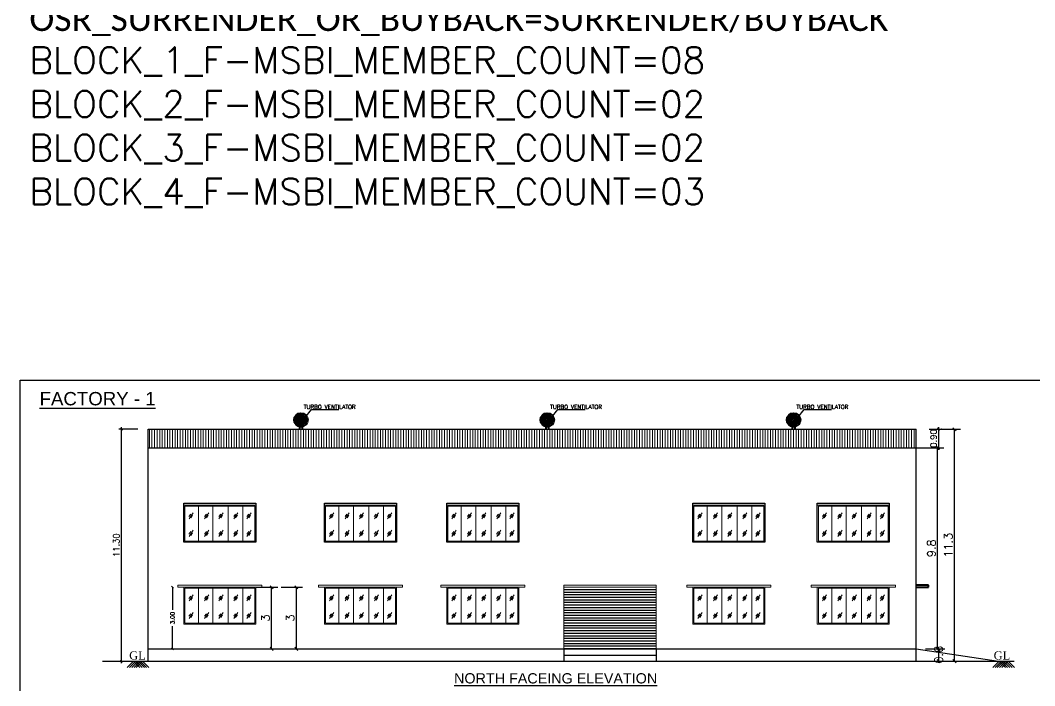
# Model space of a CAD drawing. Header units: metres. Extents: x 45752 to 165956, y -20087 to -17423.
# Drawn here: x 165832.45 to 165881.86, y -17565.27 to -17532.84 of the extents above; entities that cross this region are included whole.
import ezdxf
from ezdxf.enums import TextEntityAlignment as Align

# ---------------------------------------------------------------- set-up
doc = ezdxf.new("R2010")
doc.units = ezdxf.units.M
doc.header["$MEASUREMENT"] = 0
doc.linetypes.add('CENTERX2', pattern=[20.32, 12.7, -2.54, 2.54, -2.54])
doc.layers.get('0').update_dxf_attribs({"linetype": 'CONTINUOUS', "lineweight": 30})
doc.layers.get('Defpoints').update_dxf_attribs({"linetype": 'CONTINUOUS'})
for name, color, linetype, lineweight in [('2.5 Door-Window', 6, 'CONTINUOUS', 9), ('DIM', 8, 'CONTINUOUS', 25), ('HAT', 8, 'CONTINUOUS', 5), ('HATCH', 8, 'CONTINUOUS', 18), ('WALL', 7, 'CONTINUOUS', 40)]:
    doc.layers.add(name, color=color, linetype=linetype, lineweight=lineweight)
for name, color, linetype in [('2CON', 1, 'CONTINUOUS'), ('5.1 TEXT', 7, 'CENTERX2'), ('BLK_1_FLR_0_REGULAR_ROOM_1', 4, 'CONTINUOUS'), ('BLK_1_FLR_0_WC_BATH_HT', 223, 'CONTINUOUS'), ('BLK_1_HT_OF_BLDG', 5, 'CONTINUOUS'), ('BLK_1_PLINTH_HEIGHT', 7, 'CONTINUOUS'), ('EL-DP', 200, 'CONTINUOUS'), ('G Line', 253, 'CONTINUOUS'), ('HACH', 8, 'CONTINUOUS'), ('road', 1, 'CONTINUOUS'), ('STEX', 1, 'CONTINUOUS'), ('Text', 4, 'CONTINUOUS')]:
    doc.layers.add(name, color=color, linetype=linetype)
doc.layers.add('PLAN_INFO', color=1, linetype='CONTINUOUS', plot=False)
doc.styles.add('NOS.', font='times.ttf')
doc.styles.add('ROMANS', font='romans')
doc.styles.add('ROMANT', font='arial.ttf')
doc.styles.add('RS', font='romans.shx')
doc.styles.get("Standard").update_dxf_attribs({"font": 'romans.shx'})
doc.dimstyles.new('400 SCALE', dxfattribs={"dimscale": 4000, "dimtxt": 0.2, "dimasz": 0.2, "dimexe": 0.05, "dimexo": 0.16, "dimgap": 0.09, "dimtad": 1, "dimdec": 0, "dimzin": 12, "dimdsep": 46, "dimtxsty": 'RS', "dimcen": 0.09, "dimclrd": 8, "dimclre": 8, "dimclrt": 7, "dimadec": 0, "dimazin": 3, "dimtfac": 0.09, "dimtdec": 0, "dimtix": 1, "dimtmove": 1, "dimatfit": 3, "dimfxl": 0, "dimtolj": 1, "dimtzin": 13, "dimlwd": -1, "dimlwe": -1, "dimarcsym": 0})
doc.dimstyles.new('app', dxfattribs={"dimtxt": 0.2, "dimasz": 0.1, "dimexe": 0.18, "dimexo": 0.0625, "dimgap": 0.09, "dimtad": 0, "dimzin": 0, "dimdsep": 46, "dimtxsty": 'Standard', "dimblk": 'OBLIQUE', "dimcen": 0.09, "dimse1": 1, "dimse2": 1, "dimclrd": 8, "dimclre": 8, "dimclrt": 6, "dimadec": 0, "dimazin": 0, "dimtfac": 1, "dimtofl": 0, "dimtmove": 0, "dimatfit": 3, "dimfxl": 0, "dimtolj": 1, "dimtzin": 0, "dimarcsym": 0})
doc.dimstyles.new('my1', dxfattribs={"dimtxt": 0.3, "dimasz": 0.1, "dimexe": 0.12, "dimexo": 0.5, "dimgap": 0.1, "dimtad": 1, "dimtoh": 1, "dimzin": 3, "dimdsep": 46, "dimtxsty": 'RS', "dimblk": 'OBLIQUE', "dimcen": 0.09, "dimdle": 0.1, "dimclrd": 8, "dimclre": 8, "dimclrt": 4, "dimadec": 0, "dimazin": 0, "dimtfac": 1, "dimtofl": 0, "dimtmove": 0, "dimatfit": 3, "dimldrblk": 'OBLIQUE', "dimfxl": 0, "dimtolj": 1, "dimtzin": 0, "dimarcsym": 0})
doc.dimstyles.get("Standard").update_dxf_attribs({"dimtxt": 0.4, "dimasz": 0.15, "dimexe": 0.3, "dimexo": 0.5, "dimgap": 0.1, "dimtad": 1, "dimtoh": 1, "dimdec": 4, "dimzin": 11, "dimdsep": 46, "dimtxsty": 'ROMANS', "dimblk": 'OBLIQUE', "dimcen": 0.09375, "dimadec": 0, "dimazin": 0, "dimtfac": 1, "dimtdec": 4, "dimtofl": 0, "dimtmove": 2, "dimatfit": 3, "dimfxl": 0, "dimtolj": 1, "dimtzin": 0, "dimarcsym": 0})

# ---------------------------------------------------------------- blocks, each defined once
blk = doc.blocks.new('_Oblique')
at = {"color": 0, "linetype": 'ByBlock', "lineweight": -2}
blk.add_line((-0.5, -0.5), (0.5, 0.5), dxfattribs=at)
blk = doc.blocks.new('*D157')
at = {"layer": 'BLK_1_PLINTH_HEIGHT', "color": 0, "lineweight": -2, "ltscale": 400}
for p, q in [((165876.597, -17563.469), (165877.486, -17563.469)), ((165877.186, -17564.069), (165877.186, -17563.469)), ((165876.597, -17564.069), (165877.486, -17564.069))]:
    blk.add_line(p, q, dxfattribs=at)
at = {"layer": 'Defpoints', "color": 0, "ltscale": 400}
for p in [(165876.097, -17563.469), (165877.186, -17563.469), (165876.097, -17564.069)]:
    blk.add_point(p, dxfattribs=at)
at = {"layer": 'BLK_1_PLINTH_HEIGHT', "color": 0, "lineweight": -2, "ltscale": 400, "xscale": 0.15, "yscale": 0.15, "zscale": 0.15}
for p, rotation in [((165877.186, -17563.469), 90), ((165877.186, -17564.069), 270)]:
    blk.add_blockref('_Oblique', p, dxfattribs=dict(at, rotation=rotation))
at = {"layer": 'BLK_1_PLINTH_HEIGHT', "color": 0, "ltscale": 400, "insert": (165877.186, -17563.754), "char_height": 0.4, "attachment_point": 5, "rotation": 90, "style": 'ROMANS'}
blk.add_mtext('\\A1;0.6', dxfattribs=at)
blk = doc.blocks.new('*D150')
at = {"layer": 'BLK_1_FLR_0_REGULAR_ROOM_1', "color": 0, "lineweight": -2}
for p, q in [((165875.956, -17553.669), (165877.432, -17553.669)), ((165877.132, -17563.469), (165877.132, -17553.669)), ((165876.543, -17563.469), (165877.432, -17563.469))]:
    blk.add_line(p, q, dxfattribs=at)
at = {"layer": 'Defpoints', "color": 0}
for p in [(165875.456, -17553.669), (165877.132, -17553.669), (165876.043, -17563.469)]:
    blk.add_point(p, dxfattribs=at)
at = {"layer": 'BLK_1_FLR_0_REGULAR_ROOM_1', "color": 0, "lineweight": -2, "xscale": 0.15, "yscale": 0.15, "zscale": 0.15}
for p, rotation in [((165877.132, -17553.669), 90), ((165877.132, -17563.469), 270)]:
    blk.add_blockref('_Oblique', p, dxfattribs=dict(at, rotation=rotation))
at = {"layer": 'BLK_1_FLR_0_REGULAR_ROOM_1', "color": 0, "insert": (165876.832, -17558.569), "char_height": 0.4, "attachment_point": 5, "rotation": 90, "style": 'ROMANS'}
blk.add_mtext('\\A1;9.8', dxfattribs=at)
blk = doc.blocks.new('*D151')
at = {"layer": 'Defpoints', "color": 0, "linetype": 'ByBlock'}
for p in [(165876.817, -17552.769), (165877.186, -17552.769), (165875.523, -17553.669)]:
    blk.add_point(p, dxfattribs=at)
at = {"layer": 'G Line', "color": 8, "linetype": 'ByBlock', "lineweight": -2}
for p, q in [((165877.186, -17553.769), (165877.186, -17552.669)), ((165877.317, -17552.769), (165877.306, -17552.769)), ((165876.023, -17553.669), (165877.306, -17553.669))]:
    blk.add_line(p, q, dxfattribs=at)
at = {"layer": 'G Line', "color": 8, "linetype": 'ByBlock', "lineweight": -2, "xscale": 0.1, "yscale": 0.1, "zscale": 0.1}
for p, rotation in [((165877.186, -17552.769), 90), ((165877.186, -17553.669), 270)]:
    blk.add_blockref('_Oblique', p, dxfattribs=dict(at, rotation=rotation))
at = {"layer": 'G Line', "color": 4, "linetype": 'ByBlock', "lineweight": -2, "insert": (165876.936, -17553.219), "char_height": 0.3, "attachment_point": 5, "rotation": 90, "style": 'RS'}
blk.add_mtext('\\A1;0.90', dxfattribs=at)
blk = doc.blocks.new('*D152')
at = {"layer": 'BLK_1_HT_OF_BLDG', "color": 0, "lineweight": -2}
for p, q in [((165876.719, -17552.769), (165878.255, -17552.769)), ((165877.955, -17564.069), (165877.955, -17552.769)), ((165876.719, -17564.069), (165878.255, -17564.069))]:
    blk.add_line(p, q, dxfattribs=at)
at = {"layer": 'Defpoints', "color": 0}
for p in [(165876.219, -17552.769), (165877.955, -17552.769), (165876.219, -17564.069)]:
    blk.add_point(p, dxfattribs=at)
at = {"layer": 'BLK_1_HT_OF_BLDG', "color": 0, "lineweight": -2, "xscale": 0.15, "yscale": 0.15, "zscale": 0.15}
for p, rotation in [((165877.955, -17552.769), 90), ((165877.955, -17564.069), 270)]:
    blk.add_blockref('_Oblique', p, dxfattribs=dict(at, rotation=rotation))
at = {"layer": 'BLK_1_HT_OF_BLDG', "color": 0, "insert": (165877.655, -17558.419), "char_height": 0.4, "attachment_point": 5, "rotation": 90, "style": 'ROMANS'}
blk.add_mtext('\\A1;11.3', dxfattribs=at)
blk = doc.blocks.new('*D153')
at = {"layer": 'Defpoints', "color": 0}
for p in [(165837.377, -17552.769), (165838.683, -17552.769), (165835.962, -17564.069)]:
    blk.add_point(p, dxfattribs=at)
at = {"layer": 'road', "color": 8, "lineweight": -2}
for p, q in [((165838.183, -17552.769), (165837.257, -17552.769)), ((165837.377, -17564.169), (165837.377, -17552.669)), ((165836.462, -17564.069), (165837.497, -17564.069))]:
    blk.add_line(p, q, dxfattribs=at)
at = {"layer": 'road', "color": 8, "lineweight": -2, "xscale": 0.1, "yscale": 0.1, "zscale": 0.1}
for p, rotation in [((165837.377, -17552.769), 90), ((165837.377, -17564.069), 270)]:
    blk.add_blockref('_Oblique', p, dxfattribs=dict(at, rotation=rotation))
at = {"layer": 'road', "color": 4, "insert": (165837.127, -17558.419), "char_height": 0.3, "attachment_point": 5, "rotation": 90, "style": 'RS'}
blk.add_mtext('\\A1;11.30', dxfattribs=at)
blk = doc.blocks.new('*D154')
at = {"layer": 'BLK_1_FLR_0_WC_BATH_HT', "lineweight": -2}
for p, q in [((165839.862, -17560.469), (165839.862, -17561.574)), ((165839.862, -17563.469), (165839.862, -17562.364))]:
    blk.add_line(p, q, dxfattribs=at)
at = {"layer": 'Defpoints', "color": 0}
for p in [(165839.862, -17560.469), (165839.87, -17560.469, 0), (165839.87, -17563.469)]:
    blk.add_point(p, dxfattribs=at)
at = {"layer": 'BLK_1_FLR_0_WC_BATH_HT', "lineweight": -2, "xscale": 0.1, "yscale": 0.1, "zscale": 0.1}
for p, rotation in [((165839.862, -17560.469), 90), ((165839.862, -17563.469), 270)]:
    blk.add_blockref('_Oblique', p, dxfattribs=dict(at, rotation=rotation))
at = {"layer": 'BLK_1_FLR_0_WC_BATH_HT', "insert": (165839.862, -17561.969), "char_height": 0.2, "attachment_point": 5, "rotation": 90}
blk.add_mtext('\\A1;3.00', dxfattribs=at)
blk = doc.blocks.new('*D155')
at = {"layer": 'BLK_1_FLR_0_WC_BATH_HT', "color": 0, "lineweight": -2}
for p, q in [((165843.948, -17560.469), (165844.992, -17560.469)), ((165844.692, -17563.469), (165844.692, -17560.469)), ((165843.948, -17563.469), (165844.992, -17563.469))]:
    blk.add_line(p, q, dxfattribs=at)
at = {"layer": 'Defpoints', "color": 0}
for p in [(165843.448, -17560.469), (165844.692, -17560.469), (165843.448, -17563.469)]:
    blk.add_point(p, dxfattribs=at)
at = {"layer": 'BLK_1_FLR_0_WC_BATH_HT', "color": 0, "lineweight": -2, "xscale": 0.15, "yscale": 0.15, "zscale": 0.15}
for p, rotation in [((165844.692, -17560.469), 90), ((165844.692, -17563.469), 270)]:
    blk.add_blockref('_Oblique', p, dxfattribs=dict(at, rotation=rotation))
at = {"layer": 'BLK_1_FLR_0_WC_BATH_HT', "color": 0, "insert": (165844.392, -17561.969), "char_height": 0.4, "attachment_point": 5, "rotation": 90, "style": 'ROMANS'}
blk.add_mtext('\\A1;3', dxfattribs=at)
blk = doc.blocks.new('*D156')
at = {"layer": 'BLK_1_FLR_0_WC_BATH_HT', "color": 0, "lineweight": -2}
for p, q in [((165845.153, -17560.469), (165846.198, -17560.469)), ((165845.898, -17563.469), (165845.898, -17560.469)), ((165845.153, -17563.469), (165846.198, -17563.469))]:
    blk.add_line(p, q, dxfattribs=at)
at = {"layer": 'Defpoints', "color": 0}
for p in [(165844.653, -17560.469), (165845.898, -17560.469), (165844.653, -17563.469)]:
    blk.add_point(p, dxfattribs=at)
at = {"layer": 'BLK_1_FLR_0_WC_BATH_HT', "color": 0, "lineweight": -2, "xscale": 0.15, "yscale": 0.15, "zscale": 0.15}
for p, rotation in [((165845.898, -17560.469), 90), ((165845.898, -17563.469), 270)]:
    blk.add_blockref('_Oblique', p, dxfattribs=dict(at, rotation=rotation))
at = {"layer": 'BLK_1_FLR_0_WC_BATH_HT', "color": 0, "insert": (165845.598, -17561.969), "char_height": 0.4, "attachment_point": 5, "rotation": 90, "style": 'ROMANS'}
blk.add_mtext('\\A1;3', dxfattribs=at)

msp = doc.modelspace()

# ---------------------------------------------------------------- hatches: boundary and pattern name
at = {"layer": 'HACH', "linetype": 'Continuous'}
h = msp.add_hatch(dxfattribs=at)
h.set_pattern_fill('LINE', color=256, style=0)
h.set_pattern_definition([(0, (-88.76443, -59.95156), (0, 0.125), [])])
h.paths.add_polyline_path([(165858.91909, -17563.46918), (165863.41909, -17563.46918), (165863.41909, -17560.46918), (165858.91909, -17560.46918)])
at = {"layer": 'HATCH'}
h = msp.add_hatch(dxfattribs=at)
h.set_pattern_fill('LINE', color=256, angle=90, style=0)
h.set_pattern_definition([(90, (-15.13527, 5.92679), (-0.125, 0), [])])
h.paths.add_polyline_path([(165876.09705, -17553.66918), (165876.09705, -17552.76918), (165838.68343, -17552.76918), (165838.68343, -17553.66918)])

# ---------------------------------------------------------------- linework, layer by layer
at = {"layer": '2.5 Door-Window', "linetype": 'Continuous'}
for p, q in [((165840.42154, -17558.26918), (165840.42154, -17556.46918)), ((165840.42154, -17556.46918), (165843.92154, -17556.46918)), ((165840.47154, -17558.21918), (165840.47154, -17556.51918)), ((165840.47154, -17556.51918), (165843.87154, -17556.51918)), ((165841.1235, -17558.21918), (165841.1235, -17556.51918)), ((165841.83077, -17558.21918), (165841.83077, -17556.51918)), ((165842.58077, -17558.21918), (165842.58077, -17556.51918)), ((165843.28803, -17558.21918), (165843.28803, -17556.51918)), ((165843.87154, -17556.51918), (165843.87154, -17558.21918)), ((165843.92154, -17556.46918), (165843.92154, -17558.26918)), ((165847.27045, -17558.26918), (165847.27045, -17556.46918)), ((165847.27045, -17556.46918), (165850.77045, -17556.46918)), ((165847.32045, -17558.21918), (165847.32045, -17556.51918)), ((165847.32045, -17556.51918), (165850.72045, -17556.51918)), ((165847.97242, -17558.21918), (165847.97242, -17556.51918)), ((165848.67968, -17558.21918), (165848.67968, -17556.51918)), ((165849.42968, -17558.21918), (165849.42968, -17556.51918)), ((165850.13694, -17558.21918), (165850.13694, -17556.51918)), ((165850.72045, -17556.51918), (165850.72045, -17558.21918)), ((165850.77045, -17556.46918), (165850.77045, -17558.26918)), ((165853.22975, -17558.26918), (165853.22975, -17556.46918)), ((165853.22975, -17556.46918), (165856.72975, -17556.46918)), ((165853.27975, -17558.21918), (165853.27975, -17556.51918)), ((165853.27975, -17556.51918), (165856.67975, -17556.51918)), ((165853.93171, -17558.21918), (165853.93171, -17556.51918)), ((165854.63898, -17558.21918), (165854.63898, -17556.51918)), ((165855.38898, -17558.21918), (165855.38898, -17556.51918)), ((165856.09624, -17558.21918), (165856.09624, -17556.51918)), ((165856.67975, -17556.51918), (165856.67975, -17558.21918)), ((165856.72975, -17556.46918), (165856.72975, -17558.26918)), ((165865.21334, -17558.26918), (165865.21334, -17556.46918)), ((165865.21334, -17556.46918), (165868.71334, -17556.46918)), ((165865.26334, -17558.21918), (165865.26334, -17556.51918)), ((165865.26334, -17556.51918), (165868.66334, -17556.51918)), ((165865.91531, -17558.21918), (165865.91531, -17556.51918)), ((165866.62257, -17558.21918), (165866.62257, -17556.51918)), ((165867.37257, -17558.21918), (165867.37257, -17556.51918)), ((165868.07983, -17558.21918), (165868.07983, -17556.51918)), ((165868.66334, -17556.51918), (165868.66334, -17558.21918)), ((165868.71334, -17556.46918), (165868.71334, -17558.26918)), ((165871.27489, -17558.26918), (165871.27489, -17556.46918)), ((165871.27489, -17556.46918), (165874.77489, -17556.46918)), ((165871.32489, -17558.21918), (165871.32489, -17556.51918)), ((165871.32489, -17556.51918), (165874.72489, -17556.51918)), ((165871.97686, -17558.21918), (165871.97686, -17556.51918)), ((165872.68412, -17558.21918), (165872.68412, -17556.51918)), ((165873.43412, -17558.21918), (165873.43412, -17556.51918)), ((165874.14138, -17558.21918), (165874.14138, -17556.51918)), ((165874.72489, -17556.51918), (165874.72489, -17558.21918)), ((165874.77489, -17556.46918), (165874.77489, -17558.26918)), ((165843.87154, -17558.21918), (165840.47154, -17558.21918)), ((165850.72045, -17558.21918), (165847.32045, -17558.21918)), ((165856.67975, -17558.21918), (165853.27975, -17558.21918)), ((165868.66334, -17558.21918), (165865.26334, -17558.21918)), ((165874.72489, -17558.21918), (165871.32489, -17558.21918)), ((165843.92154, -17558.26918), (165840.42154, -17558.26918)), ((165850.77045, -17558.26918), (165847.27045, -17558.26918)), ((165856.72975, -17558.26918), (165853.22975, -17558.26918)), ((165868.71334, -17558.26918), (165865.21334, -17558.26918)), ((165874.77489, -17558.26918), (165871.27489, -17558.26918)), ((165840.42154, -17562.26918), (165840.42154, -17560.46918)), ((165840.42154, -17560.46918), (165843.92154, -17560.46918)), ((165840.47154, -17562.21918), (165840.47154, -17560.51918)), ((165840.47154, -17560.51918), (165843.87154, -17560.51918)), ((165841.1235, -17562.21918), (165841.1235, -17560.51918)), ((165841.83077, -17562.21918), (165841.83077, -17560.51918)), ((165842.58077, -17562.21918), (165842.58077, -17560.51918)), ((165843.28803, -17562.21918), (165843.28803, -17560.51918)), ((165843.87154, -17560.51918), (165843.87154, -17562.21918)), ((165843.92154, -17560.46918), (165843.92154, -17562.26918)), ((165847.27045, -17562.26918), (165847.27045, -17560.46918)), ((165847.27045, -17560.46918), (165850.77045, -17560.46918)), ((165847.32045, -17562.21918), (165847.32045, -17560.51918)), ((165847.32045, -17560.51918), (165850.72045, -17560.51918)), ((165847.97242, -17562.21918), (165847.97242, -17560.51918)), ((165848.67968, -17562.21918), (165848.67968, -17560.51918)), ((165849.42968, -17562.21918), (165849.42968, -17560.51918)), ((165850.13694, -17562.21918), (165850.13694, -17560.51918)), ((165850.72045, -17560.51918), (165850.72045, -17562.21918)), ((165850.77045, -17560.46918), (165850.77045, -17562.26918)), ((165853.22975, -17562.26918), (165853.22975, -17560.46918)), ((165853.22975, -17560.46918), (165856.72975, -17560.46918)), ((165853.27975, -17562.21918), (165853.27975, -17560.51918)), ((165853.27975, -17560.51918), (165856.67975, -17560.51918)), ((165853.93171, -17562.21918), (165853.93171, -17560.51918)), ((165854.63898, -17562.21918), (165854.63898, -17560.51918)), ((165855.38898, -17562.21918), (165855.38898, -17560.51918)), ((165856.09624, -17562.21918), (165856.09624, -17560.51918)), ((165856.67975, -17560.51918), (165856.67975, -17562.21918)), ((165856.72975, -17560.46918), (165856.72975, -17562.26918)), ((165858.91909, -17563.46918), (165858.91909, -17560.36918)), ((165863.41909, -17563.46918), (165863.41909, -17560.36918)), ((165865.21334, -17562.26918), (165865.21334, -17560.46918)), ((165865.21334, -17560.46918), (165868.71334, -17560.46918)), ((165865.26334, -17562.21918), (165865.26334, -17560.51918)), ((165865.26334, -17560.51918), (165868.66334, -17560.51918)), ((165865.91531, -17562.21918), (165865.91531, -17560.51918)), ((165866.62257, -17562.21918), (165866.62257, -17560.51918)), ((165867.37257, -17562.21918), (165867.37257, -17560.51918)), ((165868.07983, -17562.21918), (165868.07983, -17560.51918)), ((165868.66334, -17560.51918), (165868.66334, -17562.21918)), ((165868.71334, -17560.46918), (165868.71334, -17562.26918)), ((165871.27489, -17562.26918), (165871.27489, -17560.46918)), ((165871.27489, -17560.46918), (165874.77489, -17560.46918)), ((165871.32489, -17562.21918), (165871.32489, -17560.51918)), ((165871.32489, -17560.51918), (165874.72489, -17560.51918)), ((165871.97686, -17562.21918), (165871.97686, -17560.51918)), ((165872.68412, -17562.21918), (165872.68412, -17560.51918)), ((165873.43412, -17562.21918), (165873.43412, -17560.51918)), ((165874.14138, -17562.21918), (165874.14138, -17560.51918)), ((165874.72489, -17560.51918), (165874.72489, -17562.21918)), ((165874.77489, -17560.46918), (165874.77489, -17562.26918)), ((165843.92154, -17562.26918), (165840.42154, -17562.26918)), ((165843.87154, -17562.21918), (165840.47154, -17562.21918)), ((165850.77045, -17562.26918), (165847.27045, -17562.26918)), ((165850.72045, -17562.21918), (165847.32045, -17562.21918)), ((165856.72975, -17562.26918), (165853.22975, -17562.26918)), ((165856.67975, -17562.21918), (165853.27975, -17562.21918)), ((165868.71334, -17562.26918), (165865.21334, -17562.26918)), ((165868.66334, -17562.21918), (165865.26334, -17562.21918)), ((165874.77489, -17562.26918), (165871.27489, -17562.26918)), ((165874.72489, -17562.21918), (165871.32489, -17562.21918))]:
    msp.add_line(p, q, dxfattribs=at)
for points in [[(165840.42154, -17556.36918), (165840.42154, -17556.46918), (165843.92154, -17556.46918), (165843.92154, -17556.36918), (165840.42154, -17556.36918)], [(165847.27045, -17556.36918), (165847.27045, -17556.46918), (165850.77045, -17556.46918), (165850.77045, -17556.36918), (165847.27045, -17556.36918)], [(165853.22975, -17556.36918), (165853.22975, -17556.46918), (165856.72975, -17556.46918), (165856.72975, -17556.36918), (165853.22975, -17556.36918)], [(165865.21334, -17556.36918), (165865.21334, -17556.46918), (165868.71334, -17556.46918), (165868.71334, -17556.36918), (165865.21334, -17556.36918)], [(165871.27489, -17556.36918), (165871.27489, -17556.46918), (165874.77489, -17556.46918), (165874.77489, -17556.36918), (165871.27489, -17556.36918)], [(165840.12152, -17560.36918), (165840.12152, -17560.46918), (165844.22152, -17560.46918), (165844.22152, -17560.36918), (165840.12152, -17560.36918)], [(165846.97043, -17560.36918), (165846.97043, -17560.46918), (165851.07043, -17560.46918), (165851.07043, -17560.36918), (165846.97043, -17560.36918)], [(165852.92973, -17560.36918), (165852.92973, -17560.46918), (165857.02973, -17560.46918), (165857.02973, -17560.36918), (165852.92973, -17560.36918)], [(165858.91909, -17560.36918), (165858.91909, -17560.46918), (165863.41909, -17560.46918), (165863.41909, -17560.36918), (165858.91909, -17560.36918)], [(165864.91332, -17560.36918), (165864.91332, -17560.46918), (165869.01332, -17560.46918), (165869.01332, -17560.36918), (165864.91332, -17560.36918)], [(165870.97487, -17560.36918), (165870.97487, -17560.46918), (165875.07487, -17560.46918), (165875.07487, -17560.36918), (165870.97487, -17560.36918)]]:
    msp.add_lwpolyline(points, dxfattribs=at)
at = {"layer": '2CON', "lineweight": 0}
for p, q in [((165837.66325, -17564.37636), (165837.97044, -17564.06918)), ((165837.77186, -17564.37636), (165838.07904, -17564.06918)), ((165837.88046, -17564.37636), (165838.18765, -17564.06918)), ((165838.27762, -17564.37636), (165837.97044, -17564.06918)), ((165837.98907, -17564.37636), (165838.29626, -17564.06918)), ((165838.38623, -17564.37636), (165838.07904, -17564.06918)), ((165838.09768, -17564.37636), (165838.40486, -17564.06918)), ((165838.49483, -17564.37433), (165838.18765, -17564.06714)), ((165838.60344, -17564.37433), (165838.29626, -17564.06714)), ((165838.71205, -17564.37433), (165838.40486, -17564.06714)), ((165879.8228, -17564.37636), (165880.12999, -17564.06918)), ((165879.93141, -17564.37636), (165880.23859, -17564.06918)), ((165880.04002, -17564.37636), (165880.3472, -17564.06918)), ((165880.43717, -17564.37636), (165880.12999, -17564.06918)), ((165880.14862, -17564.37636), (165880.45581, -17564.06918)), ((165880.54578, -17564.37636), (165880.23859, -17564.06918)), ((165880.25723, -17564.37636), (165880.56441, -17564.06918)), ((165880.65438, -17564.37433), (165880.3472, -17564.06714)), ((165880.76299, -17564.37433), (165880.45581, -17564.06714)), ((165880.8716, -17564.37433), (165880.56441, -17564.06714))]:
    msp.add_line(p, q, dxfattribs=at)
at = {"layer": 'DIM', "linetype": 'Continuous'}
for points in [[(165845.85853, -17552.1043, 0.26081635), (165845.8546, -17552.46965, -0.03426019), (165845.9726, -17552.58633, -0.03426019)], [(165845.94447, -17552.02929, 0.32648736), (165845.90021, -17552.44023, -0.06608562), (165846.01365, -17552.58837, -0.06608562)], [(165845.99321, -17552.00488, 0.34712628), (165845.93678, -17552.4088, -0.09879694), (165846.04316, -17552.59081, -0.09879694)], [(165846.02746, -17551.99321, 0.34822407), (165845.97341, -17552.37668, -0.12929703), (165846.06719, -17552.59339, -0.12929703)], [(165846.0628, -17551.98531, 0.34842288), (165846.02658, -17552.34595, -0.15672406), (165846.09255, -17552.5967, -0.15672406)], [(165846.09078, -17551.98184, 0.33315002), (165846.07939, -17552.31461, -0.17817092), (165846.11435, -17552.60004, -0.17817092)], [(165846.11453, -17551.98075, 0.30049578), (165846.13181, -17552.28259, -0.19441596), (165846.13342, -17552.60334, -0.19441596)], [(165846.13408, -17551.98113, 0.24682524), (165846.1741, -17552.24862, -0.20779911), (165846.14764, -17552.60602, -0.20779911)], [(165846.15549, -17551.98286, 0.17055713), (165846.22057, -17552.21412, -0.21855723), (165846.16154, -17552.60883, -0.21855723)], [(165846.18035, -17551.98663, 0.07049417), (165846.25934, -17552.17661, -0.22924058), (165846.17229, -17552.61114, -0.22924058)], [(165846.23807, -17552.00312, 0.06184745), (165846.30684, -17552.15653, -0.29042382), (165846.20572, -17552.61905, -0.29042382)], [(165846.30503, -17552.03928, 0.04300833), (165846.3541, -17552.13591, -0.33367868), (165846.24937, -17552.62162, -0.33367868)], [(165857.85853, -17552.1043, 0.26081635), (165857.8546, -17552.46965, -0.03426019), (165857.9726, -17552.58633, -0.03426019)], [(165857.94447, -17552.02929, 0.32648736), (165857.90021, -17552.44023, -0.06608562), (165858.01365, -17552.58837, -0.06608562)], [(165857.99321, -17552.00488, 0.34712628), (165857.93678, -17552.4088, -0.09879694), (165858.04316, -17552.59081, -0.09879694)], [(165858.02746, -17551.99321, 0.34822407), (165857.97341, -17552.37668, -0.12929703), (165858.06719, -17552.59339, -0.12929703)], [(165858.0628, -17551.98531, 0.34842288), (165858.02658, -17552.34595, -0.15672406), (165858.09255, -17552.5967, -0.15672406)], [(165858.09078, -17551.98184, 0.33315002), (165858.07939, -17552.31461, -0.17817092), (165858.11435, -17552.60004, -0.17817092)], [(165858.11453, -17551.98075, 0.30049578), (165858.13181, -17552.28259, -0.19441596), (165858.13342, -17552.60334, -0.19441596)], [(165858.13408, -17551.98113, 0.24682524), (165858.1741, -17552.24862, -0.20779911), (165858.14764, -17552.60602, -0.20779911)], [(165858.15549, -17551.98286, 0.17055713), (165858.22057, -17552.21412, -0.21855723), (165858.16154, -17552.60883, -0.21855723)], [(165858.18035, -17551.98663, 0.07049417), (165858.25934, -17552.17661, -0.22924058), (165858.17229, -17552.61114, -0.22924058)], [(165858.23807, -17552.00312, 0.06184745), (165858.30684, -17552.15653, -0.29042382), (165858.20572, -17552.61905, -0.29042382)], [(165858.30503, -17552.03928, 0.04300833), (165858.3541, -17552.13591, -0.33367868), (165858.24937, -17552.62162, -0.33367868)], [(165869.85853, -17552.1043, 0.26081635), (165869.8546, -17552.46965, -0.03426019), (165869.9726, -17552.58633, -0.03426019)], [(165869.94447, -17552.02929, 0.32648736), (165869.90021, -17552.44023, -0.06608562), (165870.01365, -17552.58837, -0.06608562)], [(165869.99321, -17552.00488, 0.34712628), (165869.93678, -17552.4088, -0.09879694), (165870.04316, -17552.59081, -0.09879694)], [(165870.02746, -17551.99321, 0.34822407), (165869.97341, -17552.37668, -0.12929703), (165870.06719, -17552.59339, -0.12929703)], [(165870.0628, -17551.98531, 0.34842288), (165870.02658, -17552.34595, -0.15672406), (165870.09255, -17552.5967, -0.15672406)], [(165870.09078, -17551.98184, 0.33315002), (165870.07939, -17552.31461, -0.17817092), (165870.11435, -17552.60004, -0.17817092)], [(165870.11453, -17551.98075, 0.30049578), (165870.13181, -17552.28259, -0.19441596), (165870.13342, -17552.60334, -0.19441596)], [(165870.13408, -17551.98113, 0.24682524), (165870.1741, -17552.24862, -0.20779911), (165870.14764, -17552.60602, -0.20779911)], [(165870.15549, -17551.98286, 0.17055713), (165870.22057, -17552.21412, -0.21855723), (165870.16154, -17552.60883, -0.21855723)], [(165870.18035, -17551.98663, 0.07049417), (165870.25934, -17552.17661, -0.22924058), (165870.17229, -17552.61114, -0.22924058)], [(165870.23807, -17552.00312, 0.06184745), (165870.30684, -17552.15653, -0.29042382), (165870.20572, -17552.61905, -0.29042382)], [(165870.30503, -17552.03928, 0.04300833), (165870.3541, -17552.13591, -0.33367868), (165870.24937, -17552.62162, -0.33367868)]]:
    msp.add_lwpolyline(points, format="xyb", dxfattribs=at)
at = {"layer": 'EL-DP', "linetype": 'Continuous'}
for points in [[(165840.42154, -17556.36918), (165843.92154, -17556.36918), (165843.92154, -17558.26918), (165840.42154, -17558.26918)], [(165847.27045, -17556.36918), (165850.77045, -17556.36918), (165850.77045, -17558.26918), (165847.27045, -17558.26918)], [(165853.22975, -17556.36918), (165856.72975, -17556.36918), (165856.72975, -17558.26918), (165853.22975, -17558.26918)], [(165865.21334, -17556.36918), (165868.71334, -17556.36918), (165868.71334, -17558.26918), (165865.21334, -17558.26918)], [(165871.27489, -17556.36918), (165874.77489, -17556.36918), (165874.77489, -17558.26918), (165871.27489, -17558.26918)]]:
    msp.add_lwpolyline(points, close=True, dxfattribs=at)
at = {"layer": 'HAT', "linetype": 'Continuous'}
for p, q in [((165840.66686, -17557.02038), (165840.75905, -17556.89847)), ((165840.6691, -17557.13113), (165840.87237, -17556.83676)), ((165840.76071, -17557.09232), (165840.84499, -17556.96222)), ((165841.42189, -17557.02038), (165841.51408, -17556.89847)), ((165841.42413, -17557.13113), (165841.6274, -17556.83676)), ((165841.51574, -17557.09232), (165841.60002, -17556.96222)), ((165842.11994, -17557.02038), (165842.21212, -17556.89847)), ((165842.12217, -17557.13113), (165842.32544, -17556.83676)), ((165842.21378, -17557.09232), (165842.29806, -17556.96222)), ((165842.84647, -17557.02038), (165842.93865, -17556.89847)), ((165842.8487, -17557.13113), (165843.05197, -17556.83676)), ((165842.94031, -17557.09232), (165843.02459, -17556.96222)), ((165843.49016, -17557.02038), (165843.58234, -17556.89847)), ((165843.4924, -17557.13113), (165843.69566, -17556.83676)), ((165843.584, -17557.09232), (165843.66828, -17556.96222)), ((165847.51578, -17557.02038), (165847.60796, -17556.89847)), ((165847.51801, -17557.13113), (165847.72128, -17556.83676)), ((165847.60962, -17557.09232), (165847.6939, -17556.96222)), ((165848.27081, -17557.02038), (165848.36299, -17556.89847)), ((165848.27304, -17557.13113), (165848.47631, -17556.83676)), ((165848.36465, -17557.09232), (165848.44893, -17556.96222)), ((165848.96885, -17557.02038), (165849.06103, -17556.89847)), ((165848.97108, -17557.13113), (165849.17435, -17556.83676)), ((165849.06269, -17557.09232), (165849.14697, -17556.96222)), ((165849.69538, -17557.02038), (165849.78757, -17556.89847)), ((165849.69762, -17557.13113), (165849.90088, -17556.83676)), ((165849.78922, -17557.09232), (165849.8735, -17556.96222)), ((165850.33907, -17557.02038), (165850.43126, -17556.89847)), ((165850.34131, -17557.13113), (165850.54458, -17556.83676)), ((165850.43292, -17557.09232), (165850.5172, -17556.96222)), ((165853.47507, -17557.02038), (165853.56726, -17556.89847)), ((165853.47731, -17557.13113), (165853.68058, -17556.83676)), ((165853.56891, -17557.09232), (165853.6532, -17556.96222)), ((165854.2301, -17557.02038), (165854.32229, -17556.89847)), ((165854.23234, -17557.13113), (165854.43561, -17556.83676)), ((165854.32395, -17557.09232), (165854.40823, -17556.96222)), ((165854.92815, -17557.02038), (165855.02033, -17556.89847)), ((165854.93038, -17557.13113), (165855.13365, -17556.83676)), ((165855.02199, -17557.09232), (165855.10627, -17556.96222)), ((165855.65468, -17557.02038), (165855.74686, -17556.89847)), ((165855.65691, -17557.13113), (165855.86018, -17556.83676)), ((165855.74852, -17557.09232), (165855.8328, -17556.96222)), ((165856.29837, -17557.02038), (165856.39055, -17556.89847)), ((165856.30061, -17557.13113), (165856.50387, -17556.83676)), ((165856.39221, -17557.09232), (165856.47649, -17556.96222)), ((165865.45867, -17557.02038), (165865.55085, -17556.89847)), ((165865.4609, -17557.13113), (165865.66417, -17556.83676)), ((165865.55251, -17557.09232), (165865.63679, -17556.96222)), ((165866.2137, -17557.02038), (165866.30588, -17556.89847)), ((165866.21593, -17557.13113), (165866.4192, -17556.83676)), ((165866.30754, -17557.09232), (165866.39182, -17556.96222)), ((165866.91174, -17557.02038), (165867.00392, -17556.89847)), ((165866.91398, -17557.13113), (165867.11724, -17556.83676)), ((165867.00558, -17557.09232), (165867.08986, -17556.96222)), ((165867.63827, -17557.02038), (165867.73046, -17556.89847)), ((165867.64051, -17557.13113), (165867.84377, -17556.83676)), ((165867.73211, -17557.09232), (165867.81639, -17556.96222)), ((165868.28196, -17557.02038), (165868.37415, -17556.89847)), ((165868.2842, -17557.13113), (165868.48747, -17556.83676)), ((165868.37581, -17557.09232), (165868.46009, -17556.96222)), ((165871.52022, -17557.02038), (165871.6124, -17556.89847)), ((165871.52245, -17557.13113), (165871.72572, -17556.83676)), ((165871.61406, -17557.09232), (165871.69834, -17556.96222)), ((165872.27525, -17557.02038), (165872.36743, -17556.89847)), ((165872.27748, -17557.13113), (165872.48075, -17556.83676)), ((165872.36909, -17557.09232), (165872.45337, -17556.96222)), ((165872.97329, -17557.02038), (165873.06547, -17556.89847)), ((165872.97552, -17557.13113), (165873.17879, -17556.83676)), ((165873.06713, -17557.09232), (165873.15141, -17556.96222)), ((165873.69982, -17557.02038), (165873.79201, -17556.89847)), ((165873.70206, -17557.13113), (165873.90532, -17556.83676)), ((165873.79366, -17557.09232), (165873.87794, -17556.96222)), ((165874.34351, -17557.02038), (165874.4357, -17556.89847)), ((165874.34575, -17557.13113), (165874.54902, -17556.83676)), ((165874.43736, -17557.09232), (165874.52164, -17556.96222)), ((165840.6691, -17557.98736), (165840.87237, -17557.69298)), ((165841.42413, -17557.98736), (165841.6274, -17557.69298)), ((165842.12217, -17557.98736), (165842.32544, -17557.69298)), ((165842.8487, -17557.98736), (165843.05197, -17557.69298)), ((165843.4924, -17557.98736), (165843.69566, -17557.69298)), ((165847.51801, -17557.98736), (165847.72128, -17557.69298)), ((165848.27304, -17557.98736), (165848.47631, -17557.69298)), ((165848.97108, -17557.98736), (165849.17435, -17557.69298)), ((165849.69762, -17557.98736), (165849.90088, -17557.69298)), ((165850.34131, -17557.98736), (165850.54458, -17557.69298)), ((165853.47731, -17557.98736), (165853.68058, -17557.69298)), ((165854.23234, -17557.98736), (165854.43561, -17557.69298)), ((165854.93038, -17557.98736), (165855.13365, -17557.69298)), ((165855.65691, -17557.98736), (165855.86018, -17557.69298)), ((165856.30061, -17557.98736), (165856.50387, -17557.69298)), ((165865.4609, -17557.98736), (165865.66417, -17557.69298)), ((165866.21593, -17557.98736), (165866.4192, -17557.69298)), ((165866.91398, -17557.98736), (165867.11724, -17557.69298)), ((165867.64051, -17557.98736), (165867.84377, -17557.69298)), ((165868.2842, -17557.98736), (165868.48747, -17557.69298)), ((165871.52245, -17557.98736), (165871.72572, -17557.69298)), ((165872.27748, -17557.98736), (165872.48075, -17557.69298)), ((165872.97552, -17557.98736), (165873.17879, -17557.69298)), ((165873.70206, -17557.98736), (165873.90532, -17557.69298)), ((165874.34575, -17557.98736), (165874.54902, -17557.69298)), ((165840.66686, -17557.87661), (165840.75905, -17557.7547)), ((165840.76071, -17557.94854), (165840.84499, -17557.81845)), ((165841.42189, -17557.87661), (165841.51408, -17557.7547)), ((165841.51574, -17557.94854), (165841.60002, -17557.81845)), ((165842.11994, -17557.87661), (165842.21212, -17557.7547)), ((165842.21378, -17557.94854), (165842.29806, -17557.81845)), ((165842.84647, -17557.87661), (165842.93865, -17557.7547)), ((165842.94031, -17557.94854), (165843.02459, -17557.81845)), ((165843.49016, -17557.87661), (165843.58234, -17557.7547)), ((165843.584, -17557.94854), (165843.66828, -17557.81845)), ((165847.51578, -17557.87661), (165847.60796, -17557.7547)), ((165847.60962, -17557.94854), (165847.6939, -17557.81845)), ((165848.27081, -17557.87661), (165848.36299, -17557.7547)), ((165848.36465, -17557.94854), (165848.44893, -17557.81845)), ((165848.96885, -17557.87661), (165849.06103, -17557.7547)), ((165849.06269, -17557.94854), (165849.14697, -17557.81845)), ((165849.69538, -17557.87661), (165849.78757, -17557.7547)), ((165849.78922, -17557.94854), (165849.8735, -17557.81845)), ((165850.33907, -17557.87661), (165850.43126, -17557.7547)), ((165850.43292, -17557.94854), (165850.5172, -17557.81845)), ((165853.47507, -17557.87661), (165853.56726, -17557.7547)), ((165853.56891, -17557.94854), (165853.6532, -17557.81845)), ((165854.2301, -17557.87661), (165854.32229, -17557.7547)), ((165854.32395, -17557.94854), (165854.40823, -17557.81845)), ((165854.92815, -17557.87661), (165855.02033, -17557.7547)), ((165855.02199, -17557.94854), (165855.10627, -17557.81845)), ((165855.65468, -17557.87661), (165855.74686, -17557.7547)), ((165855.74852, -17557.94854), (165855.8328, -17557.81845)), ((165856.29837, -17557.87661), (165856.39055, -17557.7547)), ((165856.39221, -17557.94854), (165856.47649, -17557.81845)), ((165865.45867, -17557.87661), (165865.55085, -17557.7547)), ((165865.55251, -17557.94854), (165865.63679, -17557.81845)), ((165866.2137, -17557.87661), (165866.30588, -17557.7547)), ((165866.30754, -17557.94854), (165866.39182, -17557.81845)), ((165866.91174, -17557.87661), (165867.00392, -17557.7547)), ((165867.00558, -17557.94854), (165867.08986, -17557.81845)), ((165867.63827, -17557.87661), (165867.73046, -17557.7547)), ((165867.73211, -17557.94854), (165867.81639, -17557.81845)), ((165868.28196, -17557.87661), (165868.37415, -17557.7547)), ((165868.37581, -17557.94854), (165868.46009, -17557.81845)), ((165871.52022, -17557.87661), (165871.6124, -17557.7547)), ((165871.61406, -17557.94854), (165871.69834, -17557.81845)), ((165872.27525, -17557.87661), (165872.36743, -17557.7547)), ((165872.36909, -17557.94854), (165872.45337, -17557.81845)), ((165872.97329, -17557.87661), (165873.06547, -17557.7547)), ((165873.06713, -17557.94854), (165873.15141, -17557.81845)), ((165873.69982, -17557.87661), (165873.79201, -17557.7547)), ((165873.79366, -17557.94854), (165873.87794, -17557.81845)), ((165874.34351, -17557.87661), (165874.4357, -17557.7547)), ((165874.43736, -17557.94854), (165874.52164, -17557.81845)), ((165840.66686, -17561.02038), (165840.75905, -17560.89847)), ((165840.6691, -17561.13113), (165840.87237, -17560.83676)), ((165840.76071, -17561.09232), (165840.84499, -17560.96222)), ((165841.42189, -17561.02038), (165841.51408, -17560.89847)), ((165841.42413, -17561.13113), (165841.6274, -17560.83676)), ((165841.51574, -17561.09232), (165841.60002, -17560.96222)), ((165842.11994, -17561.02038), (165842.21212, -17560.89847)), ((165842.12217, -17561.13113), (165842.32544, -17560.83676)), ((165842.21378, -17561.09232), (165842.29806, -17560.96222)), ((165842.84647, -17561.02038), (165842.93865, -17560.89847)), ((165842.8487, -17561.13113), (165843.05197, -17560.83676)), ((165842.94031, -17561.09232), (165843.02459, -17560.96222)), ((165843.49016, -17561.02038), (165843.58234, -17560.89847)), ((165843.4924, -17561.13113), (165843.69566, -17560.83676)), ((165843.584, -17561.09232), (165843.66828, -17560.96222)), ((165847.51578, -17561.02038), (165847.60796, -17560.89847)), ((165847.51801, -17561.13113), (165847.72128, -17560.83676)), ((165847.60962, -17561.09232), (165847.6939, -17560.96222)), ((165848.27081, -17561.02038), (165848.36299, -17560.89847)), ((165848.27304, -17561.13113), (165848.47631, -17560.83676)), ((165848.36465, -17561.09232), (165848.44893, -17560.96222)), ((165848.96885, -17561.02038), (165849.06103, -17560.89847)), ((165848.97108, -17561.13113), (165849.17435, -17560.83676)), ((165849.06269, -17561.09232), (165849.14697, -17560.96222)), ((165849.69538, -17561.02038), (165849.78757, -17560.89847)), ((165849.69762, -17561.13113), (165849.90088, -17560.83676)), ((165849.78922, -17561.09232), (165849.8735, -17560.96222)), ((165850.33907, -17561.02038), (165850.43126, -17560.89847)), ((165850.34131, -17561.13113), (165850.54458, -17560.83676)), ((165850.43292, -17561.09232), (165850.5172, -17560.96222)), ((165853.47507, -17561.02038), (165853.56726, -17560.89847)), ((165853.47731, -17561.13113), (165853.68058, -17560.83676)), ((165853.56891, -17561.09232), (165853.6532, -17560.96222)), ((165854.2301, -17561.02038), (165854.32229, -17560.89847)), ((165854.23234, -17561.13113), (165854.43561, -17560.83676)), ((165854.32395, -17561.09232), (165854.40823, -17560.96222)), ((165854.92815, -17561.02038), (165855.02033, -17560.89847)), ((165854.93038, -17561.13113), (165855.13365, -17560.83676)), ((165855.02199, -17561.09232), (165855.10627, -17560.96222)), ((165855.65468, -17561.02038), (165855.74686, -17560.89847)), ((165855.65691, -17561.13113), (165855.86018, -17560.83676)), ((165855.74852, -17561.09232), (165855.8328, -17560.96222)), ((165856.29837, -17561.02038), (165856.39055, -17560.89847)), ((165856.30061, -17561.13113), (165856.50387, -17560.83676)), ((165856.39221, -17561.09232), (165856.47649, -17560.96222)), ((165865.45867, -17561.02038), (165865.55085, -17560.89847)), ((165865.4609, -17561.13113), (165865.66417, -17560.83676)), ((165865.55251, -17561.09232), (165865.63679, -17560.96222)), ((165866.2137, -17561.02038), (165866.30588, -17560.89847)), ((165866.21593, -17561.13113), (165866.4192, -17560.83676)), ((165866.30754, -17561.09232), (165866.39182, -17560.96222)), ((165866.91174, -17561.02038), (165867.00392, -17560.89847)), ((165866.91398, -17561.13113), (165867.11724, -17560.83676)), ((165867.00558, -17561.09232), (165867.08986, -17560.96222)), ((165867.63827, -17561.02038), (165867.73046, -17560.89847)), ((165867.64051, -17561.13113), (165867.84377, -17560.83676)), ((165867.73211, -17561.09232), (165867.81639, -17560.96222)), ((165868.28196, -17561.02038), (165868.37415, -17560.89847)), ((165868.2842, -17561.13113), (165868.48747, -17560.83676)), ((165868.37581, -17561.09232), (165868.46009, -17560.96222)), ((165871.52022, -17561.02038), (165871.6124, -17560.89847)), ((165871.52245, -17561.13113), (165871.72572, -17560.83676)), ((165871.61406, -17561.09232), (165871.69834, -17560.96222)), ((165872.27525, -17561.02038), (165872.36743, -17560.89847)), ((165872.27748, -17561.13113), (165872.48075, -17560.83676)), ((165872.36909, -17561.09232), (165872.45337, -17560.96222)), ((165872.97329, -17561.02038), (165873.06547, -17560.89847)), ((165872.97552, -17561.13113), (165873.17879, -17560.83676)), ((165873.06713, -17561.09232), (165873.15141, -17560.96222)), ((165873.69982, -17561.02038), (165873.79201, -17560.89847)), ((165873.70206, -17561.13113), (165873.90532, -17560.83676)), ((165873.79366, -17561.09232), (165873.87794, -17560.96222)), ((165874.34351, -17561.02038), (165874.4357, -17560.89847)), ((165874.34575, -17561.13113), (165874.54902, -17560.83676)), ((165874.43736, -17561.09232), (165874.52164, -17560.96222)), ((165840.66686, -17561.87661), (165840.75905, -17561.7547)), ((165840.6691, -17561.98736), (165840.87237, -17561.69298)), ((165840.76071, -17561.94854), (165840.84499, -17561.81845)), ((165841.42189, -17561.87661), (165841.51408, -17561.7547)), ((165841.42413, -17561.98736), (165841.6274, -17561.69298)), ((165841.51574, -17561.94854), (165841.60002, -17561.81845)), ((165842.11994, -17561.87661), (165842.21212, -17561.7547)), ((165842.12217, -17561.98736), (165842.32544, -17561.69298)), ((165842.21378, -17561.94854), (165842.29806, -17561.81845)), ((165842.84647, -17561.87661), (165842.93865, -17561.7547)), ((165842.8487, -17561.98736), (165843.05197, -17561.69298)), ((165842.94031, -17561.94854), (165843.02459, -17561.81845)), ((165843.49016, -17561.87661), (165843.58234, -17561.7547)), ((165843.4924, -17561.98736), (165843.69566, -17561.69298)), ((165843.584, -17561.94854), (165843.66828, -17561.81845)), ((165847.51578, -17561.87661), (165847.60796, -17561.7547)), ((165847.51801, -17561.98736), (165847.72128, -17561.69298)), ((165847.60962, -17561.94854), (165847.6939, -17561.81845)), ((165848.27081, -17561.87661), (165848.36299, -17561.7547)), ((165848.27304, -17561.98736), (165848.47631, -17561.69298)), ((165848.36465, -17561.94854), (165848.44893, -17561.81845)), ((165848.96885, -17561.87661), (165849.06103, -17561.7547)), ((165848.97108, -17561.98736), (165849.17435, -17561.69298)), ((165849.06269, -17561.94854), (165849.14697, -17561.81845)), ((165849.69538, -17561.87661), (165849.78757, -17561.7547)), ((165849.69762, -17561.98736), (165849.90088, -17561.69298)), ((165849.78922, -17561.94854), (165849.8735, -17561.81845)), ((165850.33907, -17561.87661), (165850.43126, -17561.7547)), ((165850.34131, -17561.98736), (165850.54458, -17561.69298)), ((165850.43292, -17561.94854), (165850.5172, -17561.81845)), ((165853.47507, -17561.87661), (165853.56726, -17561.7547)), ((165853.47731, -17561.98736), (165853.68058, -17561.69298)), ((165853.56891, -17561.94854), (165853.6532, -17561.81845)), ((165854.2301, -17561.87661), (165854.32229, -17561.7547)), ((165854.23234, -17561.98736), (165854.43561, -17561.69298)), ((165854.32395, -17561.94854), (165854.40823, -17561.81845)), ((165854.92815, -17561.87661), (165855.02033, -17561.7547)), ((165854.93038, -17561.98736), (165855.13365, -17561.69298)), ((165855.02199, -17561.94854), (165855.10627, -17561.81845)), ((165855.65468, -17561.87661), (165855.74686, -17561.7547)), ((165855.65691, -17561.98736), (165855.86018, -17561.69298)), ((165855.74852, -17561.94854), (165855.8328, -17561.81845)), ((165856.29837, -17561.87661), (165856.39055, -17561.7547)), ((165856.30061, -17561.98736), (165856.50387, -17561.69298)), ((165856.39221, -17561.94854), (165856.47649, -17561.81845)), ((165865.45867, -17561.87661), (165865.55085, -17561.7547)), ((165865.4609, -17561.98736), (165865.66417, -17561.69298)), ((165865.55251, -17561.94854), (165865.63679, -17561.81845)), ((165866.2137, -17561.87661), (165866.30588, -17561.7547)), ((165866.21593, -17561.98736), (165866.4192, -17561.69298)), ((165866.30754, -17561.94854), (165866.39182, -17561.81845)), ((165866.91174, -17561.87661), (165867.00392, -17561.7547)), ((165866.91398, -17561.98736), (165867.11724, -17561.69298)), ((165867.00558, -17561.94854), (165867.08986, -17561.81845)), ((165867.63827, -17561.87661), (165867.73046, -17561.7547)), ((165867.64051, -17561.98736), (165867.84377, -17561.69298)), ((165867.73211, -17561.94854), (165867.81639, -17561.81845)), ((165868.28196, -17561.87661), (165868.37415, -17561.7547)), ((165868.2842, -17561.98736), (165868.48747, -17561.69298)), ((165868.37581, -17561.94854), (165868.46009, -17561.81845)), ((165871.52022, -17561.87661), (165871.6124, -17561.7547)), ((165871.52245, -17561.98736), (165871.72572, -17561.69298)), ((165871.61406, -17561.94854), (165871.69834, -17561.81845)), ((165872.27525, -17561.87661), (165872.36743, -17561.7547)), ((165872.27748, -17561.98736), (165872.48075, -17561.69298)), ((165872.36909, -17561.94854), (165872.45337, -17561.81845)), ((165872.97329, -17561.87661), (165873.06547, -17561.7547)), ((165872.97552, -17561.98736), (165873.17879, -17561.69298)), ((165873.06713, -17561.94854), (165873.15141, -17561.81845)), ((165873.69982, -17561.87661), (165873.79201, -17561.7547)), ((165873.70206, -17561.98736), (165873.90532, -17561.69298)), ((165873.79366, -17561.94854), (165873.87794, -17561.81845)), ((165874.34351, -17561.87661), (165874.4357, -17561.7547)), ((165874.34575, -17561.98736), (165874.54902, -17561.69298)), ((165874.43736, -17561.94854), (165874.52164, -17561.81845))]:
    msp.add_line(p, q, dxfattribs=at)
at = {"layer": 'road'}
for p, q in [((165838.68343, -17552.76918), (165876.09705, -17552.76918)), ((165838.68343, -17564.06918), (165838.68343, -17552.76918)), ((165876.09705, -17564.06918), (165876.09705, -17552.76918)), ((165838.68343, -17553.66918), (165876.09705, -17553.66918)), ((165838.68343, -17563.46918), (165876.09705, -17563.46918)), ((165858.91909, -17563.46918), (165858.91909, -17564.06918)), ((165863.41909, -17563.46918), (165863.41909, -17564.06918)), ((165876.09705, -17563.46918), (165880.09705, -17564.06918)), ((165836.59095, -17564.06918), (165880.86887, -17564.06918)), ((165858.91909, -17563.76918), (165863.41909, -17563.76918))]:
    msp.add_line(p, q, dxfattribs=at)
at = {"layer": 'STEX', "ltscale": 1500}
for p, q in [((165832.44991, -17618.92682), (165832.44991, -17550.37812)), ((165832.44991, -17550.37812), (165926.6935, -17550.37812))]:
    msp.add_line(p, q, dxfattribs=at)
at = {"layer": 'WALL', "linetype": 'Continuous'}
for p, q in [((165846.05312, -17552.64227), (165846.05312, -17552.76918)), ((165846.18263, -17552.64227), (165846.18263, -17552.76918)), ((165858.05312, -17552.64227), (165858.05312, -17552.76918)), ((165858.18263, -17552.64227), (165858.18263, -17552.76918)), ((165870.05312, -17552.64227), (165870.05312, -17552.76918)), ((165870.18263, -17552.64227), (165870.18263, -17552.76918)), ((165876.69705, -17560.36918), (165876.09705, -17560.36918)), ((165876.09705, -17560.46918), (165876.69705, -17560.46918)), ((165876.69705, -17560.46918), (165876.69705, -17560.36918))]:
    msp.add_line(p, q, dxfattribs=at)
for centre in [(165846.11787, -17552.31467), (165858.11787, -17552.31467), (165870.11787, -17552.31467)]:
    msp.add_circle(centre, 0.33393, dxfattribs=at)

# ---------------------------------------------------------------- texts
at = {"layer": '5.1 TEXT', "style": 'NOS.'}
for p in [(165838.15814, -17563.79187), (165880.26635, -17563.79187)]:
    msp.add_text('GL', height=0.4, dxfattribs=at).set_placement(p, align=Align.MIDDLE)
at = {"layer": 'PLAN_INFO', "insert": (165832.89394, -17480.08862), "char_height": 1.28, "width": 46.3047458, "attachment_point": 1}
msp.add_mtext('PLAN INFO\\PPLOT_AREA_M2=6108.0\\PSINGLE_FAMILY_BLDG=NO\\PCRZ=NO\\PSECURITY_ZONE=NO\\PACCESS_WIDTH_M=9.00\\PWHETHER_GOVT_OR_AIDED_SCHOOL=NO\\PROAD_WIDTH=12.00\\PROAD_LENGTH=132.0\\PAVG_PLOT_DEPTH= 135.00\\PAVG_PLOT_WIDTH= 19.8\\PLAND_USE_ZONE = INDUSTRIAL\\PPLOT_NO=11 \\PTALUK=PONNERI\\PDISTRICT=THIRUVALLUR\\PRWH_DECLARED=YES\\P{\\H0.8333x;BUILDING_NEAR_TO_RIVER=NO\\PAREA_TYPE=OTHERS\\PBUILDING_NEAR_MONUMENT=NO\\PBUILDING_NEAR_GOVT_BLDG=NO\\PPROVISION_FOR_GREEN_BUILDINGS_AND_SUSTAINABILITY=YES\\PFIRE_PROTECTION_AND_FIRE_SAFETY_REQUIREMENTS=YES\\PNOC_FIRE_DEPT=YES\\PPREMIUM_FSI_REQUIRED=NO\\PIS_APPROVED_LAYOUT=NO\\P\\fCalibri|b0|i0|c0|p34;\\H1.1x;OSR_APPLICABLE=YES/NO\\Fromans|c0;\\H0.909x;\\P\\fCalibri|b0|i0|c0|p34;\\H1.1x;OSR_SURRENDER_OR_BUYBACK=SURRENDER/BUYBACK\\fArial|b0|i0|c0|p34;\\H1.091x;\\P\\Fromans|c0;BLOCK_1_F-MSBI_MEMBER_COUNT=08\\PBLOCK_2_F-MSBI_MEMBER_COUNT=02\\PBLOCK_3_F-MSBI_MEMBER_COUNT=02\\PBLOCK_4_F-MSBI_MEMBER_COUNT=03}', dxfattribs=at)
at = {"layer": 'Text', "style": 'ROMANT'}
for s, height, p in [('%%UFACTORY - 1', 0.65, (165836.21523, -17551.2779)), ('%%UNORTH FACEING ELEVATION', 0.5, (165858.52733, -17564.90464))]:
    msp.add_text(s, height=height, dxfattribs=at).set_placement(p, align=Align.MIDDLE)
at = {"layer": 'Text', "style": 'RS'}
for p in [(165846.25711, -17551.77769), (165858.25711, -17551.77769), (165870.25711, -17551.77769)]:
    msp.add_text('TURBO VENTILATOR', height=0.2, dxfattribs=at).set_placement(p)

# ---------------------------------------------------------------- dimensions: what is measured, and where the dimension line sits
at = {"layer": 'BLK_1_FLR_0_REGULAR_ROOM_1', "color": 4}
dim = msp.add_linear_dim(base=(165877.13173, -17553.66918), p1=(165876.0428, -17563.46918), p2=(165875.45625, -17553.66918), angle=90, dimstyle='Standard', override={"dimpost": '\\X'}, dxfattribs=at)
dim.commit()
dim.dimension.update_dxf_attribs({"geometry": '*D150', "text_midpoint": (165876.83173, -17558.56918)})
at = {"layer": 'BLK_1_FLR_0_WC_BATH_HT'}
dim = msp.add_aligned_dim(p1=(165839.8695, -17563.46881), p2=(165839.8695, -17560.46881, 0), distance=0.00704, dimstyle='app', override={"dimclrd": 256, "dimclre": 256, "dimclrt": 256}, dxfattribs=at)
dim.commit()
dim.dimension.update_dxf_attribs({"geometry": '*D154', "text_midpoint": (165839.86246, -17561.96881)})
at = {"layer": 'BLK_1_FLR_0_WC_BATH_HT', "color": 1}
dim = msp.add_linear_dim(base=(165844.69225, -17560.46918), p1=(165843.4476, -17563.46918), p2=(165843.4476, -17560.46918), angle=90, dimstyle='Standard', override={"dimscale": 1, "dimpost": '\\X'}, dxfattribs=at)
dim.commit()
dim.dimension.update_dxf_attribs({"geometry": '*D155', "text_midpoint": (165844.39225, -17561.96918)})
at = {"layer": 'BLK_1_FLR_0_WC_BATH_HT', "color": 2}
dim = msp.add_linear_dim(base=(165845.8978, -17560.46918), p1=(165844.65315, -17563.46918), p2=(165844.65315, -17560.46918), angle=90, dimstyle='Standard', override={"dimscale": 1, "dimpost": '\\X'}, dxfattribs=at)
dim.commit()
dim.dimension.update_dxf_attribs({"geometry": '*D156', "text_midpoint": (165845.5978, -17561.96918)})
at = {"layer": 'BLK_1_HT_OF_BLDG'}
dim = msp.add_linear_dim(base=(165877.95526, -17552.76918), p1=(165876.21898, -17564.06918), p2=(165876.21898, -17552.76918), angle=90, dimstyle='Standard', override={"dimpost": '\\X'}, dxfattribs=at)
dim.commit()
dim.dimension.update_dxf_attribs({"geometry": '*D152', "text_midpoint": (165877.65526, -17558.41918)})
at = {"layer": 'BLK_1_PLINTH_HEIGHT', "ltscale": 400}
dim = msp.add_linear_dim(base=(165877.18598, -17563.46918), p1=(165876.09705, -17564.06918), p2=(165876.09705, -17563.46918), angle=90, dimstyle='Standard', override={"dimpost": '\\X', "dimfxl": 0}, dxfattribs=at)
dim.commit()
dim.dimension.update_dxf_attribs({"geometry": '*D157', "text_midpoint": (165877.18598, -17563.75412), "dimtype": 160})
at = {"layer": 'G Line', "linetype": 'ByBlock', "lineweight": -2}
dim = msp.add_linear_dim(base=(165877.18598, -17552.76918), p1=(165875.52316, -17553.66918), p2=(165876.81684, -17552.76918), angle=90, dimstyle='my1', override={"dimpost": '\\X'}, dxfattribs=at)
dim.commit()
dim.dimension.update_dxf_attribs({"geometry": '*D151', "text_midpoint": (165877.18598, -17553.21918), "dimtype": 160})
at = {"layer": 'road', "color": 7}
dim = msp.add_linear_dim(base=(165837.37704, -17552.76918), p1=(165835.96237, -17564.06918), p2=(165838.68343, -17552.76918), angle=90, dimstyle='my1', override={"dimpost": '\\X'}, dxfattribs=at)
dim.commit()
dim.dimension.update_dxf_attribs({"geometry": '*D153', "text_midpoint": (165837.12704, -17558.41918)})

# ---------------------------------------------------------------- leaders
at = {"layer": 'DIM', "linetype": 'Continuous'}
for points in [[(165846.32796, -17552.19924), (165846.62787, -17551.80024), (165847.97136, -17551.80024)], [(165858.32796, -17552.19924), (165858.62787, -17551.80024), (165859.97136, -17551.80024)], [(165870.32796, -17552.19924), (165870.62787, -17551.80024), (165871.97136, -17551.80024)]]:
    msp.add_leader(points, dimstyle='400 SCALE', override={"dimscale": 1, "dimtoh": 1, "dimdec": 2, "dimtdec": 2, "dimfxl": 2}, dxfattribs=at)

doc.saveas('drawing.dxf')
